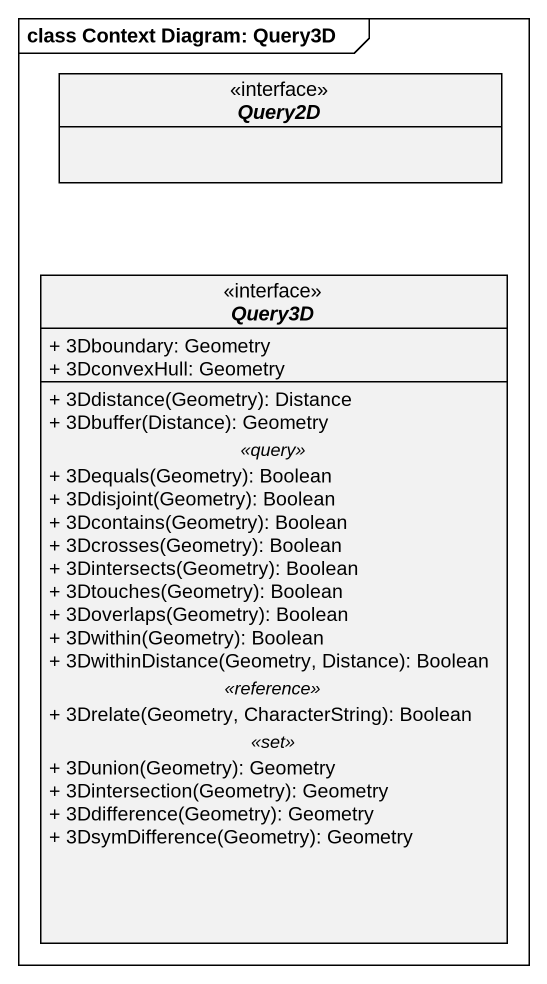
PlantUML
@startuml
mainframe class Context Diagram: Query3D
hide circle
hide empty members
skinparam classAttributeIconSize 0
interface Query2D
interface Query3D {
  + 3Dboundary: Geometry
  + 3DconvexHull: Geometry
  --
  + 3Ddistance(Geometry): Distance
  + 3Dbuffer(Distance): Geometry
  .. <<query>> ..
  + 3Dequals(Geometry): Boolean
  + 3Ddisjoint(Geometry): Boolean
  + 3Dcontains(Geometry): Boolean
  + 3Dcrosses(Geometry): Boolean
  + 3Dintersects(Geometry): Boolean
  + 3Dtouches(Geometry): Boolean
  + 3Doverlaps(Geometry): Boolean
  + 3Dwithin(Geometry): Boolean
  + 3DwithinDistance(Geometry, Distance): Boolean
  .. <<reference>> ..
  + 3Drelate(Geometry, CharacterString): Boolean
  .. <<set>> ..
  + 3Dunion(Geometry): Geometry
  + 3Dintersection(Geometry): Geometry
  + 3Ddifference(Geometry): Geometry
  + 3DsymDifference(Geometry): Geometry
}
@enduml
